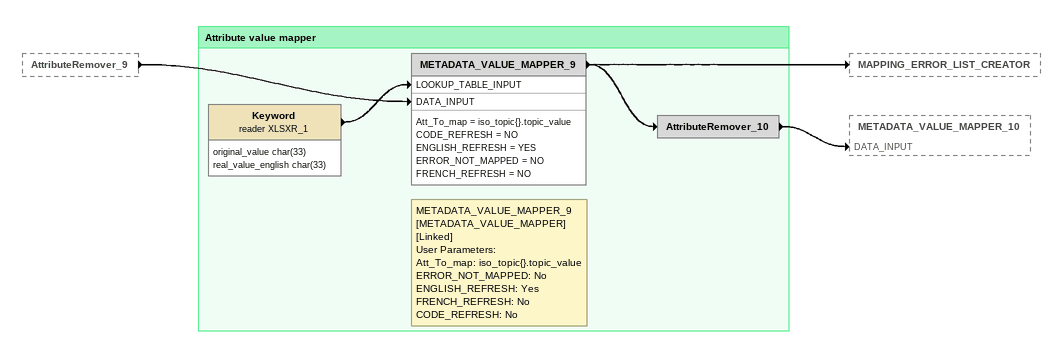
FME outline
AttributeRemover_9 [outside]
    -> METADATA_VALUE_MAPPER_9 [DATA_INPUT]

Bookmark: Attribute value mapper
Keyword (reader XLSXR_1)
    attributes: original_value char(33), real_value_english char(33)
    -> METADATA_VALUE_MAPPER_9 [LOOKUP_TABLE_INPUT]
Note: METADATA_VALUE_MAPPER_9 [METADATA_VALUE_MAPPER] / [Linked] / User Parameters: / Att_To_map: iso_topic{}.topic_value / ERROR_NOT_MAPPED: No / ENGLISH_REFRESH: Yes / FRENCH_REFRESH: No / CODE_REFRESH: No
METADATA_VALUE_MAPPER_9
    Att_To_map = iso_topic{}.topic_value
    CODE_REFRESH = NO
    ENGLISH_REFRESH = YES
    ERROR_NOT_MAPPED = NO
    FRENCH_REFRESH = NO
    -> AttributeRemover_10
    -> MAPPING_ERROR_LIST_CREATOR
AttributeRemover_10
    -> METADATA_VALUE_MAPPER_10 [DATA_INPUT]
